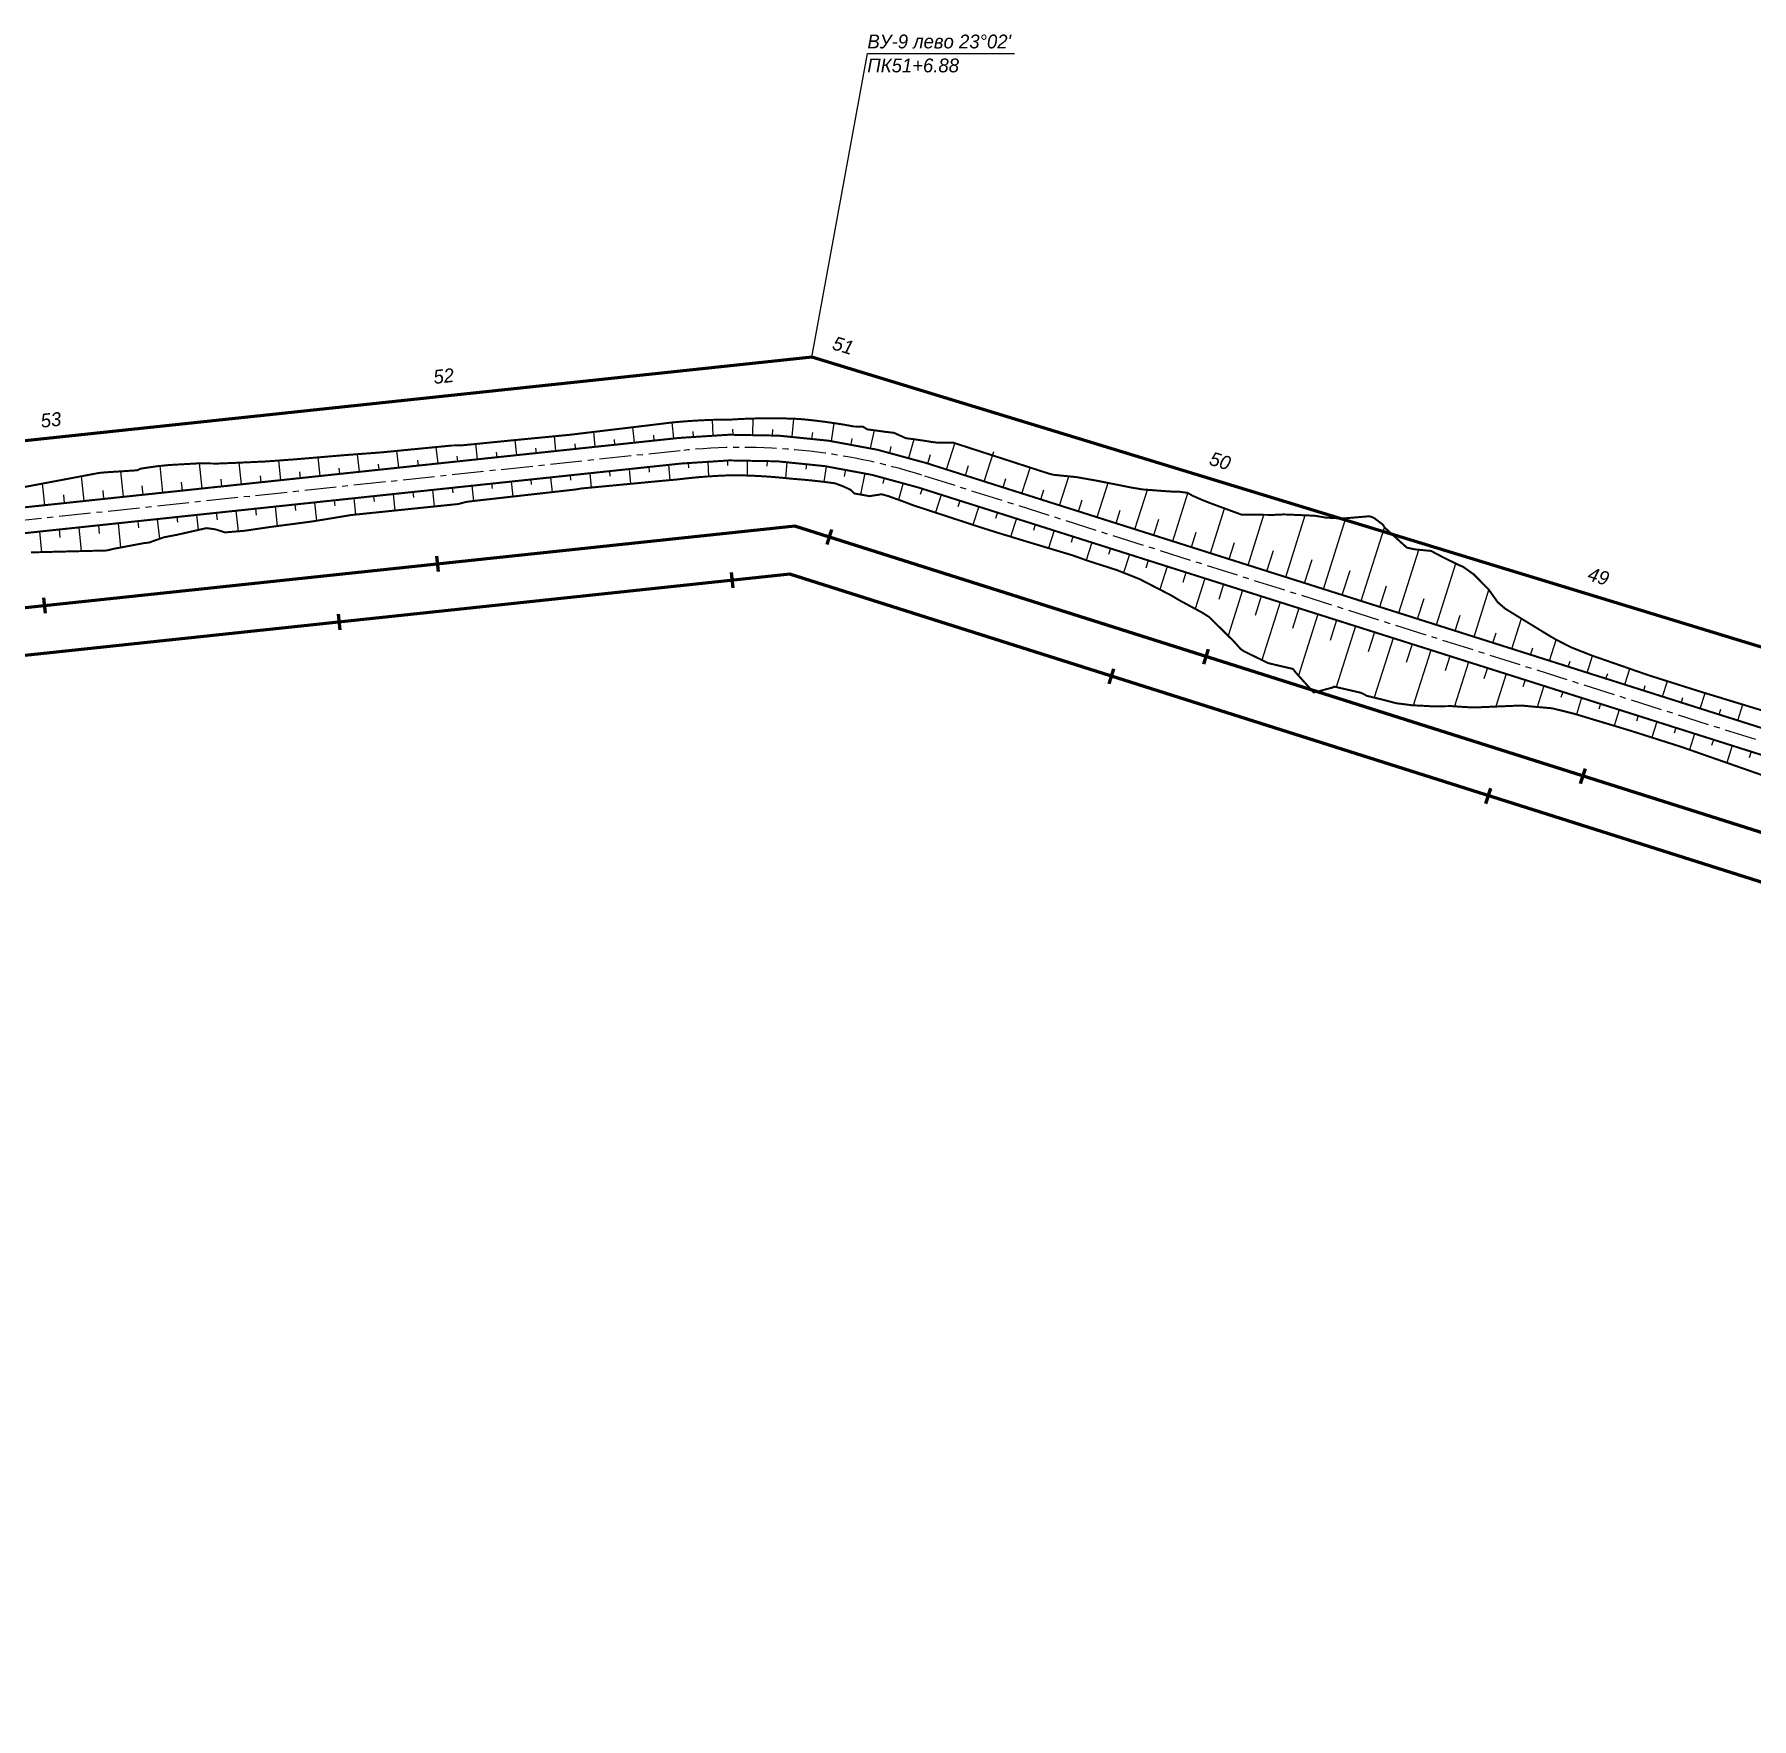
# Model space of a CAD drawing. Extents: x 5370511 to 5386565, y 1010429 to 1053793.
# Drawn here: x 5376821.9 to 5377256.3, y 1040065.5 to 1040491.6 of the extents above; entities that cross this region are included whole.
import ezdxf

# ---------------------------------------------------------------- set-up
doc = ezdxf.new("R2010")
doc.units = 0
doc.linetypes.add('осевая2', pattern=[12.5, 8, -1.5, 1.5, -1.5])
for name, color, linetype in [('АД_ось', 7, 'CONTINUOUS'), ('АД_откосы', 7, 'CONTINUOUS'), ('ТРАССА_НЕФТЕПРОВОД_ANNO', 7, 'CONTINUOUS')]:
    doc.layers.add(name, color=color, linetype=linetype)
for name, color, linetype, lineweight in [('ГИП_ТРАССА_ВЛ_6', 1, 'CONTINUOUS', 25), ('ГИП_ТРАССА_НЕФТЕПРОВОДА', 6, 'CONTINUOUS', 25), ('ТРАССА_ВЛ', 1, 'CONTINUOUS', 25)]:
    doc.layers.add(name, color=color, linetype=linetype, lineweight=lineweight)
doc.styles.add('D431', font='', dxfattribs={"height": 3.5})
doc.styles.get('D431').set_extended_font_data('Do431', italic=True)

# ---------------------------------------------------------------- blocks, each defined once
blk = doc.blocks.new('ад_откосы')
at = {"layer": 'АД_ось', "color": 253, "linetype": 'осевая2'}
blk.add_lwpolyline([(5379693.882, 1039665.873), (5379644.05, 1039668.986, -0.0429375), (5379618.617, 1039672.783), (5379407.12, 1039723.2), (5378855.63, 1039870.56), (5378300.052, 1040008.124, 0.0262377), (5378269.156, 1040014.074), (5378244.297, 1040017.521, -0.1476961), (5378212.78, 1040032.016), (5378209.117, 1040035.257, 0.1754352), (5378171.139, 1040050.294), (5378140.141, 1040051.214, -0.0533097), (5378108.542, 1040055.545), (5377962.769, 1040091.636, -0.0161075), (5377900.775, 1040109.122), (5377046.444, 1040380.086, 0.103557), (5376985.281, 1040386.269), (5375889.766, 1040270.121, -0.0423124), (5375864.429, 1040269.587), (5375818.7, 1040272.496, 0.0759127), (5375773.588, 1040268.515), (5375705.831, 1040251.967, -0.0334913), (5375686.057, 1040248.519), (5375342.07, 1040212.048)], format="xyb", dxfattribs=at)
at = {"layer": 'АД_откосы', "color": 253, "const_width": 0.5}
for points in [[(5377263.478, 1040319.192), (5377243.08, 1040325.415), (5377230.196, 1040329.492), (5377216.022, 1040334.423), (5377210.751, 1040336.494), (5377206.768, 1040338.523), (5377203.865, 1040340.255), (5377193.983, 1040346.308), (5377192.063, 1040347.981), (5377189.786, 1040351.189), (5377186.004, 1040355.006), (5377183.368, 1040356.887), (5377182.002, 1040357.471), (5377178.077, 1040359.417), (5377177.925, 1040359.496), (5377175.224, 1040360.921), (5377171.084, 1040361.324), (5377169.121, 1040361.74), (5377163.441, 1040366.877), (5377163.066, 1040367.558), (5377160.769, 1040369.289), (5377159.674, 1040369.696), (5377153.44, 1040369.177), (5377152.361, 1040369.146), (5377148.595, 1040369.352), (5377145.807, 1040369.83), (5377138.763, 1040370.13), (5377137.856, 1040370.152), (5377135.491, 1040370.043), (5377127.338, 1040370.085), (5377125.475, 1040370.767), (5377119.309, 1040373.036), (5377117.226, 1040373.86), (5377114.978, 1040374.859), (5377113.597, 1040375.624), (5377111.371, 1040375.917), (5377109.686, 1040375.939), (5377108.496, 1040376.007), (5377102.152, 1040376.49), (5377099.231, 1040376.985), (5377090.577, 1040378.71), (5377085.554, 1040379.591), (5377079.752, 1040380.178), (5377078.653, 1040380.446), (5377054.324, 1040388.319), (5377050.121, 1040388.347), (5377049.945, 1040388.361), (5377049.77, 1040388.377), (5377049.595, 1040388.397), (5377049.42, 1040388.42), (5377049.245, 1040388.445), (5377046.25, 1040388.916), (5377044.958, 1040389.102), (5377043.663, 1040389.276), (5377042.368, 1040389.44), (5377041.523, 1040389.827), (5377040.81, 1040390.149), (5377039.355, 1040390.799), (5377037.031, 1040391.07), (5377035.568, 1040391.28), (5377034.104, 1040391.477), (5377032.638, 1040391.66), (5377032.074, 1040392.011), (5377031.508, 1040392.36), (5377029.226, 1040392.404), (5377026.954, 1040392.825), (5377025.653, 1040393.036), (5377024.35, 1040393.236), (5377023.046, 1040393.425), (5377021.741, 1040393.604), (5377020.434, 1040393.771), (5377019.126, 1040393.928), (5377017.816, 1040394.074), (5377016.505, 1040394.209), (5377015.539, 1040394.279), (5377014.407, 1040394.354), (5377013.147, 1040394.398), (5377011.887, 1040394.433), (5377010.626, 1040394.458), (5377009.365, 1040394.472), (5377008.104, 1040394.477), (5377006.843, 1040394.471), (5377005.582, 1040394.456), (5377004.322, 1040394.43), (5377003.061, 1040394.394), (5377001.801, 1040394.349), (5377000.542, 1040394.293), (5376999.282, 1040394.227), (5376999.128, 1040394.21), (5376998.974, 1040394.197), (5376998.819, 1040394.186), (5376998.665, 1040394.177), (5376998.51, 1040394.171), (5376998.355, 1040394.168), (5376996.949, 1040394.158), (5376995.62, 1040394.138), (5376994.292, 1040394.107), (5376992.963, 1040394.065), (5376991.635, 1040394.011), (5376990.308, 1040393.947), (5376988.981, 1040393.871), (5376987.655, 1040393.784), (5376986.33, 1040393.686), (5376985.006, 1040393.577), (5376983.04, 1040393.401), (5376978.188, 1040392.8), (5376958.793, 1040390.478), (5376957.33, 1040390.297), (5376942.887, 1040388.908), (5376930.63, 1040387.688), (5376929.525, 1040387.614), (5376927.58, 1040387.591), (5376909.721, 1040385.854), (5376900.484, 1040385.163), (5376887.764, 1040384.085), (5376880.427, 1040383.552), (5376878.616, 1040383.472), (5376873.27, 1040383.223), (5376868.295, 1040383.023), (5376865.953, 1040383.05), (5376863.742, 1040383.09), (5376856.032, 1040382.658), (5376852.849, 1040382.334), (5376848.854, 1040381.751), (5376847.877, 1040381.316), (5376839.771, 1040380.797), (5376838.379, 1040380.661), (5376837.874, 1040380.578), (5376819.3, 1040377.078)], [(5377258.749, 1040304.283), (5377238.563, 1040311.344), (5377225.734, 1040315.427), (5377211.369, 1040319.751), (5377205.873, 1040321.114), (5377201.369, 1040321.502), (5377198.018, 1040321.819), (5377186.056, 1040321.316), (5377183.644, 1040321.439), (5377180.421, 1040321.663), (5377175.414, 1040321.615), (5377172.24, 1040321.801), (5377170.703, 1040321.847), (5377166.339, 1040322.409), (5377166.178, 1040322.456), (5377163.269, 1040323.228), (5377159.305, 1040324.186), (5377158.952, 1040324.267), (5377158.083, 1040324.772), (5377157.482, 1040325.043), (5377150.671, 1040326.614), (5377150.563, 1040326.465), (5377150.433, 1040326.406), (5377149.972, 1040326.272), (5377146.862, 1040325.439), (5377145.531, 1040325.103), (5377141.05, 1040330.109), (5377140.286, 1040331.077), (5377136.717, 1040331.902), (5377133.984, 1040332.555), (5377127.808, 1040335.592), (5377127.059, 1040336.109), (5377125.34, 1040338.036), (5377119.123, 1040344.181), (5377117.393, 1040345.287), (5377111.514, 1040348.459), (5377109.547, 1040349.648), (5377101.459, 1040353.82), (5377095.685, 1040356.1), (5377088.543, 1040358.383), (5377084.578, 1040359.796), (5377073.188, 1040363.215), (5377065.888, 1040365.438), (5377065.222, 1040365.643), (5377061.1, 1040366.946), (5377045.005, 1040372.217), (5377044.853, 1040372.261), (5377044.701, 1040372.308), (5377044.55, 1040372.357), (5377044.251, 1040372.462), (5377043.015, 1040372.94), (5377041.925, 1040373.352), (5377040.831, 1040373.756), (5377038.356, 1040374.631), (5377038.241, 1040374.71), (5377036.229, 1040375.267), (5377033.968, 1040374.899), (5377033.226, 1040374.769), (5377031.929, 1040375.007), (5377030.63, 1040375.233), (5377029.329, 1040375.448), (5377028.857, 1040375.924), (5377028.382, 1040376.4), (5377026.484, 1040377.268), (5377024.494, 1040378.012), (5377023.314, 1040378.178), (5377022.132, 1040378.334), (5377020.949, 1040378.48), (5377019.766, 1040378.616), (5377018.581, 1040378.743), (5377017.394, 1040378.86), (5377016.207, 1040378.967), (5377014.147, 1040379.136), (5377013.275, 1040379.203), (5377013.126, 1040379.222), (5377012.008, 1040379.34), (5377010.888, 1040379.449), (5377009.767, 1040379.55), (5377008.646, 1040379.642), (5377007.524, 1040379.725), (5377006.401, 1040379.799), (5377005.278, 1040379.864), (5377004.154, 1040379.92), (5377003.03, 1040379.968), (5377001.905, 1040380.006), (5377000.78, 1040380.036), (5376999.655, 1040380.057), (5376998.53, 1040380.069), (5376997.323, 1040380.03), (5376996.116, 1040379.982), (5376994.909, 1040379.923), (5376993.703, 1040379.854), (5376992.497, 1040379.774), (5376991.292, 1040379.685), (5376990.088, 1040379.585), (5376988.885, 1040379.476), (5376987.683, 1040379.356), (5376986.481, 1040379.227), (5376984.566, 1040379.006), (5376979.698, 1040378.559), (5376960.252, 1040376.717), (5376958.796, 1040376.463), (5376932.138, 1040373.46), (5376931.044, 1040373.293), (5376929.149, 1040372.791), (5376902.091, 1040370.007), (5376892.517, 1040368.425), (5376889.467, 1040368.016), (5376882.176, 1040367.057), (5376880.384, 1040366.802), (5376875.093, 1040366.025), (5376870.142, 1040365.608), (5376867.72, 1040366.383), (5376865.479, 1040366.698), (5376857.906, 1040364.984), (5376854.751, 1040364.392), (5376850.841, 1040363.012), (5376849.827, 1040362.932), (5376841.825, 1040361.427), (5376840.456, 1040361.078), (5376839.946, 1040361.028), (5376821.052, 1040360.556)]]:
    blk.add_lwpolyline(points, dxfattribs=at)
at = {"layer": 'АД_откосы', "color": 253}
for points in [[(5376993.669, 1040390.17), (5376993.481, 1040394.083)], [(5377003.666, 1040390.326), (5377003.735, 1040394.415)], [(5377013.652, 1040389.832), (5377014.024, 1040394.368)], [(5376953.87, 1040386.206), (5376953.475, 1040389.926)], [(5376963.814, 1040387.261), (5376963.414, 1040391.031)], [(5376973.758, 1040388.315), (5376973.344, 1040392.22)], [(5376978.731, 1040388.842), (5376978.587, 1040390.193)], [(5376983.703, 1040389.369), (5376983.273, 1040393.422)], [(5376988.679, 1040389.849), (5376988.574, 1040391.15)], [(5376998.666, 1040390.329), (5376998.645, 1040391.692)], [(5377008.663, 1040390.16), (5377008.738, 1040391.675)], [(5377018.628, 1040389.342), (5377018.803, 1040390.868)], [(5377023.585, 1040388.691), (5377024.259, 1040393.249)], [(5377033.423, 1040386.907), (5377034.401, 1040391.438)], [(5376904.148, 1040380.935), (5376903.675, 1040385.402)], [(5376914.093, 1040381.989), (5376913.643, 1040386.236)], [(5376924.037, 1040383.043), (5376923.596, 1040387.204)], [(5376933.981, 1040384.098), (5376933.57, 1040387.981)], [(5376938.954, 1040384.625), (5376938.818, 1040385.897)], [(5376943.926, 1040385.152), (5376943.521, 1040388.969)], [(5376948.898, 1040385.679), (5376948.766, 1040386.919)], [(5376958.842, 1040386.733), (5376958.709, 1040387.99)], [(5376968.786, 1040387.788), (5376968.648, 1040389.089)], [(5377028.518, 1040387.879), (5377028.794, 1040389.399)], [(5377038.292, 1040385.772), (5377038.687, 1040387.35)], [(5377043.122, 1040384.48), (5377044.459, 1040389.17)], [(5377047.907, 1040383.032), (5377048.626, 1040385.298)], [(5377052.673, 1040381.52), (5377054.83, 1040388.319)], [(5377062.205, 1040378.497), (5377064.597, 1040386.037)], [(5376844.483, 1040374.609), (5376843.799, 1040381.055)], [(5376854.427, 1040375.663), (5376853.71, 1040382.421)], [(5376864.372, 1040376.718), (5376863.696, 1040383.088)], [(5376874.316, 1040377.772), (5376873.735, 1040383.244)], [(5376884.26, 1040378.826), (5376883.733, 1040383.792)], [(5376889.232, 1040379.353), (5376889.066, 1040380.923)], [(5376894.204, 1040379.88), (5376893.705, 1040384.588)], [(5376899.176, 1040380.408), (5376899.019, 1040381.897)], [(5376909.121, 1040381.462), (5376908.971, 1040382.877)], [(5376919.065, 1040382.516), (5376918.918, 1040383.903)], [(5376929.009, 1040383.571), (5376928.872, 1040384.865)], [(5376967.382, 1040381.102), (5376967.513, 1040379.86)], [(5376972.354, 1040381.629), (5376972.749, 1040377.901)], [(5376977.326, 1040382.157), (5376977.462, 1040380.874)], [(5376982.298, 1040382.684), (5376982.706, 1040378.835)], [(5376987.271, 1040383.201), (5376987.389, 1040381.935)], [(5376992.256, 1040383.582), (5376992.483, 1040379.773)], [(5376997.251, 1040383.794), (5376997.284, 1040382.514)], [(5377002.251, 1040383.838), (5377002.219, 1040379.996)], [(5377007.249, 1040383.712), (5377007.192, 1040382.353)], [(5377012.24, 1040383.417), (5377011.931, 1040379.348)], [(5377017.219, 1040382.954), (5377017.074, 1040381.641)], [(5377022.178, 1040382.323), (5377021.611, 1040378.399)], [(5377027.114, 1040381.524), (5377026.791, 1040379.723)], [(5377057.439, 1040380.008), (5377058.236, 1040382.522)], [(5377071.737, 1040375.473), (5377073.88, 1040382.231)], [(5376824.594, 1040372.5), (5376824.015, 1040377.967)], [(5376834.539, 1040373.555), (5376833.874, 1040379.824)], [(5376849.455, 1040375.136), (5376849.216, 1040377.389)], [(5376859.399, 1040376.19), (5376859.174, 1040378.314)], [(5376869.344, 1040377.245), (5376869.15, 1040379.069)], [(5376879.288, 1040378.299), (5376879.112, 1040379.954)], [(5376927.604, 1040376.885), (5376927.741, 1040375.599)], [(5376932.577, 1040377.412), (5376932.985, 1040373.555)], [(5376937.549, 1040377.939), (5376937.683, 1040376.676)], [(5376942.521, 1040378.467), (5376942.923, 1040374.675)], [(5376947.493, 1040378.994), (5376947.625, 1040377.752)], [(5376952.465, 1040379.521), (5376952.86, 1040375.794)], [(5376957.437, 1040380.048), (5376957.565, 1040378.842)], [(5376962.409, 1040380.575), (5376962.793, 1040376.958)], [(5377032.02, 1040380.559), (5377030.869, 1040375.192)], [(5377036.888, 1040379.422), (5377036.529, 1040377.994)], [(5377041.716, 1040378.12), (5377040.494, 1040373.875)], [(5377046.497, 1040376.659), (5377046.02, 1040375.156)], [(5377066.971, 1040376.985), (5377067.686, 1040379.237)], [(5377081.269, 1040372.45), (5377083.597, 1040379.789)], [(5377090.801, 1040369.427), (5377093.557, 1040378.116)], [(5376829.566, 1040373.028), (5376829.345, 1040375.117)], [(5376839.511, 1040374.082), (5376839.283, 1040376.231)], [(5376882.855, 1040372.141), (5376883.377, 1040367.215)], [(5376887.828, 1040372.668), (5376887.992, 1040371.121)], [(5376892.8, 1040373.195), (5376893.291, 1040368.553)], [(5376897.771, 1040373.722), (5376897.917, 1040372.345)], [(5376902.744, 1040374.249), (5376903.182, 1040370.119)], [(5376907.716, 1040374.777), (5376907.863, 1040373.389)], [(5376912.688, 1040375.304), (5376913.129, 1040371.142)], [(5376917.66, 1040375.831), (5376917.809, 1040374.434)], [(5376922.632, 1040376.358), (5376923.077, 1040372.166)], [(5377051.263, 1040375.148), (5377049.832, 1040370.636)], [(5377056.029, 1040373.636), (5377055.543, 1040372.103)], [(5377060.795, 1040372.125), (5377059.336, 1040367.524)], [(5377076.503, 1040373.962), (5377077.279, 1040376.408)], [(5377086.035, 1040370.939), (5377086.954, 1040373.835)], [(5377100.334, 1040366.404), (5377103.5, 1040376.387)], [(5377109.866, 1040363.38), (5377113.726, 1040375.553)], [(5376843.078, 1040367.924), (5376843.729, 1040361.785)], [(5376848.05, 1040368.451), (5376848.227, 1040366.781)], [(5376853.022, 1040368.978), (5376853.554, 1040363.97)], [(5376857.995, 1040369.505), (5376858.129, 1040368.235)], [(5376862.967, 1040370.032), (5376863.371, 1040366.221)], [(5376867.939, 1040370.559), (5376868.123, 1040368.826)], [(5376872.911, 1040371.086), (5376873.462, 1040365.887)], [(5376877.883, 1040371.614), (5376878.057, 1040369.972)], [(5377065.561, 1040370.613), (5377065.078, 1040369.089)], [(5377070.328, 1040369.101), (5377068.877, 1040364.528)], [(5377095.567, 1040367.915), (5377096.623, 1040371.243)], [(5377105.099, 1040364.892), (5377106.386, 1040368.949)], [(5377119.397, 1040360.357), (5377122.989, 1040371.682)], [(5377128.93, 1040357.334), (5377132.965, 1040370.056)], [(5377138.462, 1040354.311), (5377143.416, 1040369.932)], [(5377147.994, 1040351.287), (5377153.674, 1040369.196)], [(5376823.19, 1040365.815), (5376823.74, 1040360.623)], [(5376828.162, 1040366.342), (5376828.373, 1040364.344)], [(5376833.134, 1040366.869), (5376833.769, 1040360.873)], [(5376838.106, 1040367.397), (5376838.323, 1040365.35)], [(5377075.093, 1040367.59), (5377074.624, 1040366.109)], [(5377079.86, 1040366.078), (5377078.45, 1040361.635)], [(5377084.626, 1040364.566), (5377084.153, 1040363.077)], [(5377114.632, 1040361.869), (5377115.829, 1040365.644)], [(5377157.526, 1040348.264), (5377163.433, 1040366.891)], [(5377089.392, 1040363.055), (5377087.974, 1040358.585)], [(5377094.158, 1040361.543), (5377093.668, 1040360)], [(5377098.924, 1040360.032), (5377097.455, 1040355.401)], [(5377124.164, 1040358.845), (5377125.509, 1040363.086)], [(5377133.696, 1040355.822), (5377135.347, 1040361.029)], [(5377167.058, 1040345.241), (5377172.127, 1040361.223)], [(5377103.69, 1040358.52), (5377103.072, 1040356.573)], [(5377108.456, 1040357.008), (5377106.603, 1040351.167)], [(5377113.222, 1040355.497), (5377112.408, 1040352.93)], [(5377143.228, 1040352.799), (5377145.121, 1040358.769)], [(5377152.76, 1040349.776), (5377154.729, 1040355.985)], [(5377176.59, 1040342.218), (5377181.506, 1040357.717)], [(5377117.988, 1040353.985), (5377115.545, 1040346.284)], [(5377122.754, 1040352.474), (5377121.54, 1040348.647)], [(5377127.52, 1040350.962), (5377123.878, 1040339.481)], [(5377162.292, 1040346.753), (5377163.981, 1040352.08)], [(5377186.122, 1040339.195), (5377189.883, 1040351.053)], [(5377132.286, 1040349.45), (5377130.741, 1040344.579)], [(5377137.052, 1040347.939), (5377132.417, 1040333.326)], [(5377141.818, 1040346.427), (5377140.179, 1040341.261)], [(5377171.824, 1040343.729), (5377173.462, 1040348.896)], [(5377146.584, 1040344.916), (5377141.668, 1040329.417)], [(5377151.35, 1040343.404), (5377149.721, 1040338.268)], [(5377156.116, 1040341.892), (5377151.229, 1040326.486)], [(5377181.356, 1040340.706), (5377182.61, 1040344.659)], [(5377195.654, 1040336.171), (5377198.074, 1040343.802)], [(5377160.882, 1040340.381), (5377159.29, 1040335.36)], [(5377165.648, 1040338.869), (5377160.871, 1040323.807)], [(5377170.414, 1040337.357), (5377168.934, 1040332.691)], [(5377190.888, 1040337.683), (5377191.695, 1040340.226)], [(5377205.186, 1040333.148), (5377206.874, 1040338.469)], [(5377175.18, 1040335.846), (5377170.74, 1040321.846)], [(5377179.946, 1040334.334), (5377178.761, 1040330.597)], [(5377200.42, 1040334.66), (5377200.983, 1040336.433)], [(5377209.952, 1040331.637), (5377210.405, 1040333.063)], [(5377214.718, 1040330.125), (5377216.075, 1040334.404)], [(5377184.712, 1040332.823), (5377181.156, 1040321.611)], [(5377189.478, 1040331.311), (5377188.606, 1040328.561)], [(5377194.244, 1040329.799), (5377191.628, 1040321.55)], [(5377219.484, 1040328.613), (5377219.909, 1040329.952)], [(5377224.25, 1040327.102), (5377225.524, 1040331.117)], [(5377199.01, 1040328.288), (5377198.446, 1040326.509)], [(5377203.776, 1040326.776), (5377202.084, 1040321.44)], [(5377208.542, 1040325.264), (5377208.1, 1040323.869)], [(5377229.016, 1040325.59), (5377229.427, 1040326.886)], [(5377233.782, 1040324.078), (5377235.015, 1040327.967)], [(5377243.314, 1040321.055), (5377244.554, 1040324.965)], [(5377213.308, 1040323.753), (5377211.981, 1040319.567)], [(5377218.074, 1040322.241), (5377217.647, 1040320.893)], [(5377222.84, 1040320.73), (5377221.557, 1040316.684)], [(5377238.548, 1040322.567), (5377238.962, 1040323.87)], [(5377248.08, 1040319.543), (5377248.505, 1040320.882)], [(5377252.846, 1040318.032), (5377254.12, 1040322.047)], [(5377227.606, 1040319.218), (5377227.185, 1040317.888)], [(5377232.373, 1040317.706), (5377231.107, 1040313.717)], [(5377237.138, 1040316.195), (5377236.709, 1040314.842)], [(5377241.904, 1040314.683), (5377240.617, 1040310.626)], [(5377246.671, 1040313.171), (5377246.212, 1040311.726)], [(5377251.436, 1040311.66), (5377250.061, 1040307.322)], [(5377256.203, 1040310.148), (5377255.715, 1040308.612)]]:
    blk.add_lwpolyline(points, dxfattribs=at)
at = {"layer": 'АД_откосы', "color": 253, "const_width": 0.5}
blk.add_lwpolyline([(5379694.084, 1039669.117), (5379644.253, 1039672.229, -0.0429375), (5379619.37, 1039675.944), (5379407.916, 1039726.351), (5378856.44, 1039873.708), (5378300.833, 1040011.278, 0.0262377), (5378269.602, 1040017.293), (5378244.743, 1040020.74, -0.1476961), (5378214.934, 1040034.45), (5378211.271, 1040037.691, 0.1754352), (5378171.235, 1040053.543), (5378140.238, 1040054.463, -0.0533097), (5378109.323, 1040058.699), (5377963.55, 1040094.791, -0.0161075), (5377901.757, 1040112.22), (5377047.427, 1040383.184, 0.103557), (5376984.939, 1040389.501), (5375889.423, 1040273.353, -0.0423124), (5375864.635, 1040272.831), (5375818.906, 1040275.739, 0.0759127), (5375772.817, 1040271.672), (5375705.06, 1040255.124, -0.0334913), (5375685.715, 1040251.751), (5375432.202, 1040224.872)], format="xyb", dxfattribs=at)
at = {"layer": 'АД_откосы', "color": 253}
blk.add_lwpolyline([(5377433.094, 1040254.044, 0.5, 0.5, 0), (5377045.462, 1040376.988, 0.5, 0.5, 0.103557), (5376985.624, 1040383.037, 0.5, 0.5, 0), (5376755.489, 1040358.638, 0.5, 0.5, 0), (5376745.756, 1040355.595, 0.5, 0.5, 0), (5376715.923, 1040352.432, 0.5, 0.5, 0), (5376705.768, 1040353.366, 0.5, 0.5, 0), (5375890.108, 1040266.889, 0.5, 0.5, -0.0423124), (5375864.223, 1040266.344, 0.5, 0.5, 0), (5375818.493, 1040269.253, 0.5, 0.5, 0.0759127), (5375774.359, 1040265.358, 0.5, 0.5, 0), (5375706.603, 1040248.809, 0.5, 0.5, -0.0334913), (5375686.4, 1040245.288, 0.5, 0.5, 0), (5375432.888, 1040218.408, 0, 0, 0)], format="xyseb", dxfattribs=at)
blk = doc.blocks.new('пк_ВЛ')
at = {"layer": 'ТРАССА_ВЛ', "lineweight": 60}
blk.add_lwpolyline([(0, 2), (0, -2)], dxfattribs=at)

msp = doc.modelspace()

# ---------------------------------------------------------------- block references
at = {"layer": 'АД_откосы', "color": 253}
msp.add_blockref('ад_откосы', (0, 0), dxfattribs=at)

# ---------------------------------------------------------------- next in the draw order: linework, layer by layer
at = {"layer": 'ГИП_ТРАССА_ВЛ_6', "color": 253, "lineweight": 60}
for points in [[(5380958.254, 1038044.709), (5380993.422, 1038133.441), (5380993.422, 1038133.441), (5380182.961, 1039557.93), (5379796.607, 1039608.903), (5379400.894, 1039702.091), (5378850.148, 1039849.249), (5377925.517, 1040078.196), (5377014.253, 1040367.216), (5375398.983, 1040195.445), (5375392.587, 1040255.583)], [(5380947.098, 1038049.13), (5380980.145, 1038132.51), (5380175.48, 1039546.813), (5379794.442, 1039597.084), (5379397.969, 1039690.452), (5378847.156, 1039837.627), (5377922.258, 1040066.64), (5377013.021, 1040355.017), (5375388.319, 1040182.244), (5375380.655, 1040254.315)]]:
    msp.add_lwpolyline(points, dxfattribs=at)
at = {"layer": 'ГИП_ТРАССА_НЕФТЕПРОВОДА', "color": 253, "lineweight": 60, "flags": 128}
msp.add_lwpolyline([(5381075.553, 1038021.596), (5381082.75, 1038061.114), (5380209.801, 1039595.687), (5379897.924, 1039667.757), (5379611.778, 1039694.969), (5378860.616, 1039889.923), (5378288.543, 1040031.574), (5378200.68, 1040069.425), (5378126.839, 1040071.613), (5377018.568, 1040409.907), (5376071.623, 1040309.468), (5375956.658, 1040381.55), (5375900.053, 1040291.27), (5375794.068, 1040294.1), (5375692.627, 1040269.269), (5375351.478, 1040233.096)], dxfattribs=at)
at = {"layer": 'ТРАССА_НЕФТЕПРОВОД_ANNO', "color": 6}
for points in [[(5377018.568, 1040409.907), (5377032.684, 1040486.724)], [(5377032.684, 1040486.724), (5377069.84, 1040486.724)]]:
    msp.add_lwpolyline(points, dxfattribs=at)

# ---------------------------------------------------------------- next in the draw order: block references
at = {"layer": 'ГИП_ТРАССА_ВЛ_6', "color": 253}
for p, rotation in [((5377023.036, 1040364.43), 162.4028547794284), ((5376923.976, 1040357.616), 186.0701134680108), ((5376998.477, 1040353.471), 186.0701134680108), ((5376824.537, 1040347.041), 186.0701134680108), ((5376899.037, 1040342.896), 186.0701134680108), ((5377118.357, 1040334.198), 162.4028547794284), ((5377094.4, 1040329.207), 162.4028547794284), ((5377213.677, 1040303.966), 162.4028547794284), ((5377189.72, 1040298.975), 162.4028547794284)]:
    msp.add_blockref('пк_ВЛ', p, dxfattribs=dict(at, rotation=rotation))

# ---------------------------------------------------------------- next in the draw order: texts
at = {"layer": 'ТРАССА_НЕФТЕПРОВОД_ANNO', "color": 253, "lineweight": 15, "style": 'D431'}
for s, p in [("ВУ-9 лево 23%%D02'", (5377032.652, 1040488.055)), ('ПК51+6.88', (5377032.626, 1040481.995))]:
    msp.add_text(s, height=3.5, dxfattribs=at).set_placement(p)
at = {"layer": 'ТРАССА_НЕФТЕПРОВОД_ANNO', "color": 253, "lineweight": 50, "style": 'D431'}
for s, p in [('51', (5377023.515, 1040411.991)), ('50', (5377118.881, 1040382.786)), ('49', (5377214.599, 1040353.605))]:
    msp.add_text(s, height=3.5, rotation=343.02546, dxfattribs=at).set_placement(p)
at = {"layer": 'ТРАССА_НЕФТЕПРОВОД_ANNO', "color": 253, "style": 'D431'}
for s, p in [('52', (5376923.047, 1040403.158)), ('53', (5376823.686, 1040392.077))]:
    msp.add_text(s, height=3.5, rotation=6.05451, dxfattribs=at).set_placement(p)

doc.saveas('drawing.dxf')
